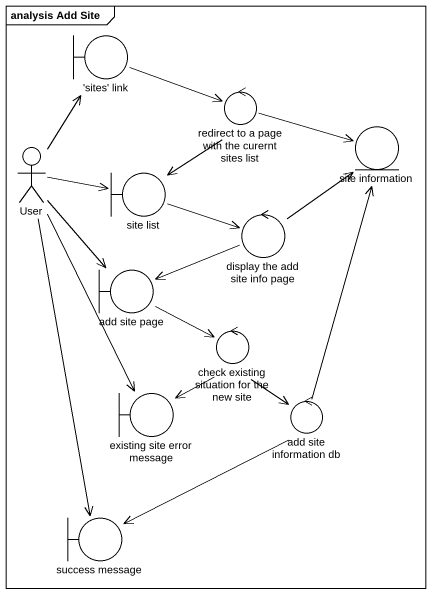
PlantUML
@startuml
mainframe analysis Add Site
boundary "'sites' link" as sites_link
control "redirect to a page with the curernt sites list" as redirect_to_a_page_with_the
entity "site information" as site_information
actor User
boundary "site list" as site_list
control "display the add site info page" as display_the_add_site_info
boundary "add site page" as add_site_page
control "check existing situation for the new site" as check_existing_situation
boundary "existing site error message" as existing_site_error_message
control "add site information db" as add_site_information_db
boundary "success message" as success_message
sites_link -right-> redirect_to_a_page_with_the
redirect_to_a_page_with_the -right-> site_information
redirect_to_a_page_with_the --> site_list
User -up-> sites_link
User -right-> site_list
User --> add_site_page
User --> existing_site_error_message
User --> success_message
site_list -right-> display_the_add_site_info
display_the_add_site_info -up-> site_information
display_the_add_site_info -left-> add_site_page
add_site_page --> check_existing_situation
check_existing_situation --> existing_site_error_message
check_existing_situation --> add_site_information_db
add_site_information_db -up-> site_information
add_site_information_db -left-> success_message
@enduml
